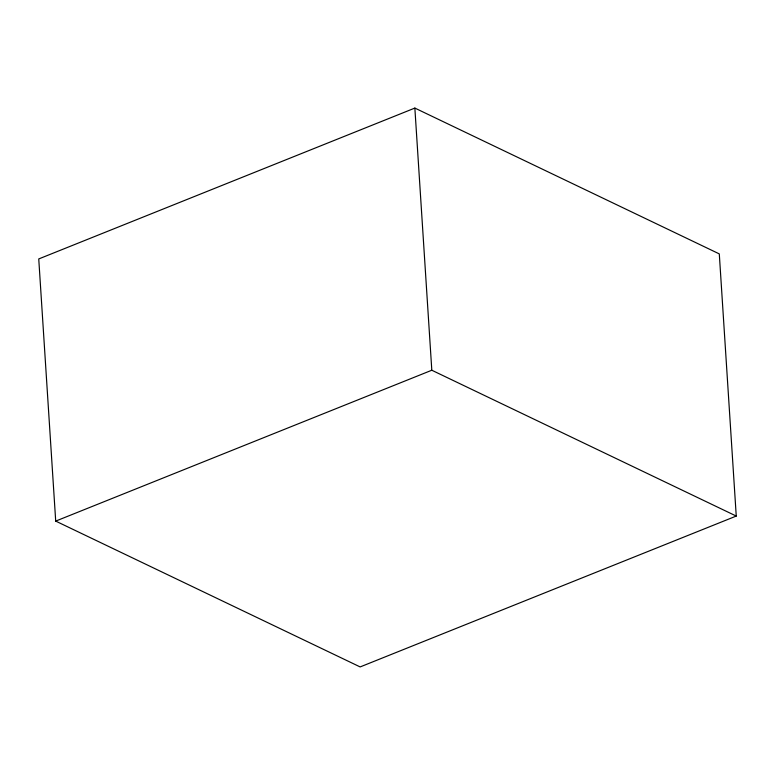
<?xml version="1.0" encoding="UTF-8"?>
<svg xmlns="http://www.w3.org/2000/svg" width="775" height="775" viewBox="0 0 775 775"><rect width="100%" height="100%" fill="white"/><g stroke="black" fill="none" stroke-linecap="round" stroke-linejoin="round"><path stroke-width="1.16" d="M414.858 108.074L38.75 258.937L55.703 521.1L360.142 666.926L736.25 516.063L719.297 253.9L414.858 108.074L431.811 370.237L736.25 516.063M55.703 521.1L431.811 370.237"/></g></svg>
